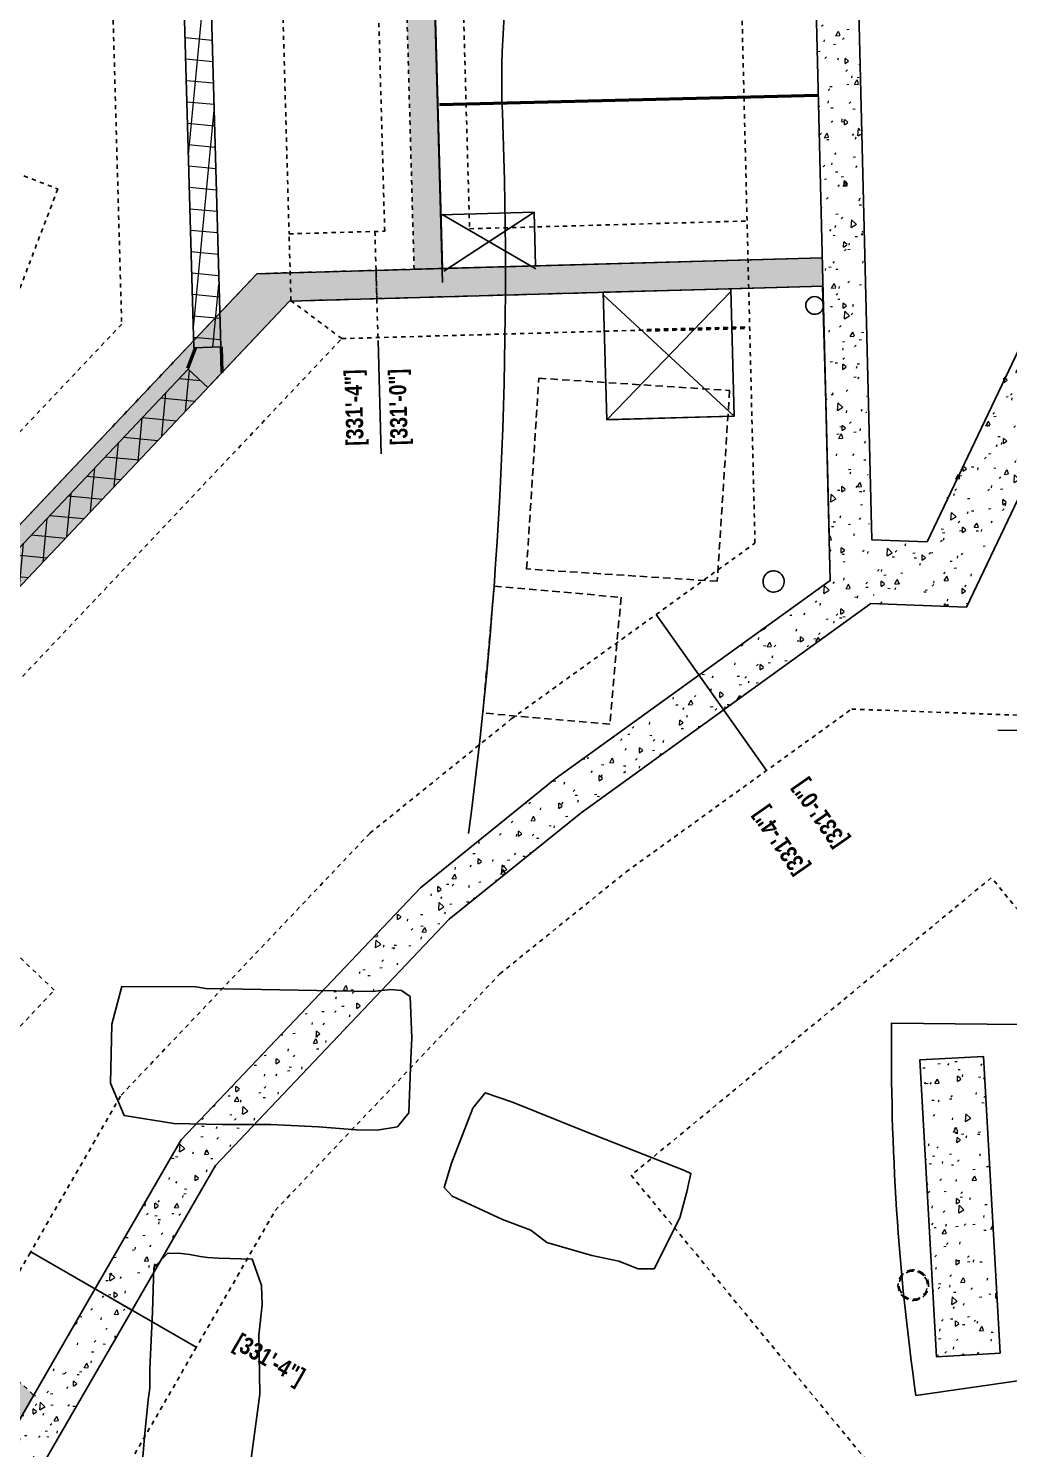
# Model space of a CAD drawing. Header units: feet. Extents: x -128 to 1593, y 35 to 1363.
# Drawn here: x 802.73 to 825.81, y 608.3 to 641.73 of the extents above; entities that cross this region are included whole.
import ezdxf

# ---------------------------------------------------------------- set-up
doc = ezdxf.new("R2010")
doc.units = ezdxf.units.FT
doc.header["$LTSCALE"] = 0.7
doc.header["$MEASUREMENT"] = 0
for name, pattern in [('Dash', [0.25, 0.125, -0.125]), ('HIDDEN', [0.375, 0.25, -0.125]), ('Hidden 1_16_', [0.09375, 0.0625, -0.03125])]:
    doc.linetypes.add(name, pattern=pattern)
for name, color, linetype in [('A-DETL', 250, 'Continuous'), ('A-DETL-HDLN', 250, 'Hidden 1_16_'), ('A-DETL-WIDE', 250, 'Continuous'), ('A-FLOR', 250, 'Continuous'), ('A-WALL', 250, 'Continuous'), ('A-WALL-HDLN', 250, 'Hidden 1_16_'), ('A-WALL-PATT', 250, 'Continuous'), ('G-ANNO-DIMS', 250, 'Continuous'), ('L-FOUNDATION-PLAY', 250, 'HIDDEN'), ('L-FOUNDATION-SPREAD', 250, 'HIDDEN'), ('L-PVMT', 250, 'Continuous'), ('L-STONE', 250, 'Continuous'), ('S-FNDN', 250, 'Dash'), ('S-FNDN-Steps', 6, 'Continuous')]:
    doc.layers.add(name, color=color, linetype=linetype)
doc.styles.add('Century Gothic_B', font='GOTHICB.TTF', dxfattribs={"width": 0.84, "height": 4.875})
pattern_1 = [(89.55855, (953.2915, 661.1728), (0.9487296, 0.6534597), [0.12, -1.32]), (34.55855, (953.2915, 661.1728), (-0.937661, 0.786472), [0.096, -1.056]), (140.00955, (953.3706, 661.2273), (0.01107, 1.439949), [0.102, -1.121833]), (85.7425, (953.0877, 661.4195), (1.485176, 0.883347), [0.18, -1.98]), (136.1945, (953.2115, 661.4931), (0.160366, 2.154064), [0.153, -1.68275]), (30.7425, (953.0877, 661.4195), (0.160365, 2.154005), [0.144, -1.584]), (60.55855, (953.262, 661.4597), (1.146581, 0.1115755), [0.12, -1.32]), (5.55855, (953.262, 661.4597), (-0.438808, 1.142451), [0.096, -1.056]), (111.00955, (953.3575, 661.469), (0.707783, 1.254041), [0.102, -1.121833]), (77.05855, (953.2915, 661.1728), (-0.3242466, 0.4230286), [0.0528, -0.9904167, 0.0528, -1.0191667, -1.06]), (77.05855, (953.2915, 661.1728), (-0.3242466, 0.4230286), [-2.1151667, 0.0528, -1.0071667]), (47.05855, (953.2915, 661.1728), (-0.0774194, 0.754605), [0.0528, -0.5584167, 0.0528, -0.9664167, -0.404]), (47.05855, (953.2915, 661.1728), (-0.0774194, 0.754605), [-1.6304167, 0.0528, -0.3511667]), (7.05855, (953.0164, 660.94555), (0.6814879, 0.5161555), [0.0528, -0.3471667, 0.0528, -1.1951667, -1.656]), (7.05855, (953.0164, 660.94555), (0.6814879, 0.5161555), [-1.648, 0.0528, -1.6031667]), (357.05855, (952.893, 660.84366), (0.617396, 0.7177637), [0.0528, -0.4671667, 0.0528, -0.776, -1.176]), (357.05855, (952.893, 660.84366), (0.617396, 0.7177637), [-1.348833, 0.0528, -1.123167])]
pattern_2 = [(84.55855, (953.2915, 661.1728), (-0.4977468, 0.0474143), []), (174.55855, (953.2915, 661.1728), (-0.0474143, -0.4977468), [])]

# ---------------------------------------------------------------- blocks, each defined once
blk = doc.blocks.new('Basic Wall _ CMU - 8_ - ___-2450956-Public Restroom Foundation Plan')
at = {"layer": 'A-WALL'}
for p, q in [((-1460.69, 1480.55), (-1460.68, 1480.56)), ((-1465.87, 1471.78), (-1465.73, 1472.01)), ((-1550.63, 1386.06), (-1550.67, 1386.04))]:
    blk.add_line(p, q, dxfattribs=at)
at = {"layer": 'A-WALL', "flags": 128}
blk.add_lwpolyline([(-1523.02, 1411.09), (-1517.31, 1415.26), (-1510.66, 1420.53), (-1504.23, 1426.06), (-1498.03, 1431.84), (-1493.04, 1436.88)], dxfattribs=at)
at = {"layer": 'A-WALL'}
for radius, start, end in [(212.03, 342.1148, 344.4549), (212.03, 339.5395, 341.3715), (212.03, 337.4323, 338.3642), (212.03, 334.7331, 335.4845), (212.03, 332.0223, 332.6747), (212.03, 329.2823, 329.8934), (212.03, 325.5544, 327.1265), (212.03, 322.9796, 324.3678), (219.66, 324.9252, 325.2698), (212.03, 320.4, 321.6141), (219.66, 322.0506, 322.5747), (212.03, 317.8122, 318.8637), (219.66, 319.3767, 319.8797), (212.03, 315.3073, 316.1155), (219.66, 316.7569, 317.1846), (212.03, 312.6062, 313.3689), (219.66, 313.9892, 314.4895), (212.03, 309.905, 310.6233), (212.03, 307.2038, 307.8784), (219.66, 311.2869, 311.5335), (219.66, 309.1211, 309.8502), (212.03, 304.3368, 305.134), (219.66, 306.4261, 307.1463), (212.03, 301.5889, 302.39), (212.03, 303.2126, 303.3318), (212.03, 300.4521, 300.7732), (219.66, 303.731, 304.2644), (212.03, 298.2431, 299.6462), (219.66, 301.0359, 301.4568), (212.03, 295.687, 296.9024), (212.03, 293.16, 294.1587), (212.03, 290.4733, 291.4149), (212.03, 285.0996, 285.927), (212.03, 287.7865, 288.671), (219.66, 292.9507, 293.1276), (212.03, 254.6372, 255.725), (212.03, 256.1595, 256.9803), (212.03, 257.7374, 258.4722), (212.03, 281.1056, 281.2951), (212.03, 282.3483, 283.1827), (219.66, 290.2556, 290.4394), (212.03, 258.9363, 259.5332), (212.03, 260.2512, 261.2191), (212.03, 263.002, 263.9656), (212.03, 265.7021, 266.7119), (212.03, 268.4021, 269.4577), (212.03, 271.1021, 272.2033), (212.03, 272.8005, 273.6162), (212.03, 273.9194, 274.9486), (212.03, 275.5699, 276.1674), (212.03, 277.0778, 277.6935), (212.03, 278.3382, 278.7252), (212.03, 279.7517, 280.4383), (219.66, 287.5605, 287.751), (219.66, 282.1702, 282.3046), (219.66, 284.8654, 285.0623), (219.66, 261.7616, 261.9607), (219.66, 264.4748, 264.6563), (219.66, 267.1912, 267.3521), (219.66, 269.9122, 270.0479), (219.66, 276.7799, 276.9784), (219.66, 279.4751, 279.691)]:
    blk.add_arc((-1645.74, 1584.06), radius, start, end, dxfattribs=at)
at = {"layer": 'A-WALL-HDLN'}
blk.add_line((-1631.77, 1364.84), (-1631.79, 1364.84), dxfattribs=at)
for radius, start, end in [(219.66, 341.4245, 342.0777), (219.66, 338.9043, 339.4702), (212.03, 335.9447, 336.1486), (219.66, 336.1746, 337.2972), (212.03, 333.0224, 333.4658), (219.66, 333.4908, 334.5636), (212.03, 330.1729, 330.7576), (219.66, 330.8072, 331.7953), (212.03, 327.3601, 328.0031), (219.66, 328.1237, 328.9385), (212.03, 324.5685, 324.7619), (219.66, 325.2946, 325.5293), (212.03, 321.79, 321.9647), (219.66, 322.5989, 322.9508), (212.03, 319.0203, 319.3184), (219.66, 319.9032, 320.3651), (212.03, 316.2566, 316.7129), (219.66, 317.2075, 317.7691), (212.03, 313.4972, 313.9506), (219.66, 314.5119, 315.2186), (212.03, 310.741, 311.2495), (212.03, 307.9871, 308.5485), (212.03, 305.2351, 305.8474), (219.66, 308.7068, 309.0991), (212.03, 302.4843, 303.1842), (219.66, 305.8825, 306.4035), (212.03, 299.7346, 300.4231), (219.66, 303.363, 303.7079), (212.03, 296.9857, 297.6611), (219.66, 300.7993, 301.0122), (212.03, 294.2374, 294.7329), (219.66, 297.869, 298.2187), (212.03, 291.4895, 291.837), (219.66, 294.8223, 295.6208), (212.03, 285.9945, 286.4606), (212.03, 288.7419, 289.1486), (219.66, 291.9037, 292.925), (212.03, 255.7693, 256.1165), (212.03, 258.518, 258.8946), (212.03, 283.2472, 283.7728), (219.66, 289.2097, 290.2291), (212.03, 261.2664, 261.6521), (212.03, 264.0146, 264.3533), (212.03, 266.7625, 267.0547), (212.03, 269.5103, 269.7566), (212.03, 272.2579, 272.7641), (212.03, 275.0053, 275.5344), (212.03, 277.7526, 278.3036), (212.03, 280.4999, 281.0717), (219.66, 286.517, 287.5332), (219.66, 257.0164, 257.6823), (219.66, 259.5972, 260.2182), (219.66, 281.3386, 282.1412), (219.66, 283.8252, 284.8372), (219.66, 262.0111, 262.9748), (219.66, 264.7097, 265.6755), (219.66, 267.4087, 268.3762), (219.66, 270.1082, 271.0768), (219.66, 276.1953, 276.7489), (219.66, 278.7592, 279.4451)]:
    blk.add_arc((-1645.74, 1584.06), radius, start, end, dxfattribs=at)

msp = doc.modelspace()

# ---------------------------------------------------------------- hatches: boundary and pattern name
at = {"layer": 'A-WALL', "true_color": 0x000000, "transparency": 33554457}
h = msp.add_hatch(color=18, dxfattribs=at)
h.dxf.hatch_style = 1
h.paths.add_polyline_path([(820.896088, 657.894644), (811.209229, 657.654716), (811.484102, 647.856136), (812.150506, 647.87483), (811.894389, 657.004815), (820.912505, 657.228179)])
h.paths.add_polyline_path([(812.150506, 647.87483), (811.484102, 647.856136), (811.815103, 636.056734), (812.481507, 636.075428)])
h = msp.add_hatch(color=18, dxfattribs=at)
h.dxf.hatch_style = 1
h.paths.add_polyline_path([(794.268731, 617.667217), (793.810731, 617.182779), (802.51878, 608.958446), (802.861263, 609.551985)])
h.paths.add_polyline_path([(793.178222, 618.69715), (792.720217, 618.212717), (793.810731, 617.182779), (794.268731, 617.667217)])
h.paths.add_polyline_path([(795.010069, 620.634753), (794.548339, 621.071284), (792.059418, 618.438693), (792.521148, 618.002161)])
h.paths.add_polyline_path([(794.548339, 621.071284), (794.283412, 621.321753), (791.794491, 618.689162), (792.059418, 618.438693)])
h.paths.add_polyline_path([(801.426263, 627.421315), (800.964533, 627.857847), (794.548339, 621.071284), (795.010069, 620.634753)])
h.paths.add_polyline_path([(800.964533, 627.857847), (800.699606, 628.108316), (794.283412, 621.321753), (794.548339, 621.071284)])
h.paths.add_polyline_path([(806.957959, 633.272322), (806.495865, 633.708469), (800.964533, 627.857847), (801.426263, 627.421315)])
h.paths.add_polyline_path([(819.678051, 636.277308), (810.919208, 636.031602), (810.937902, 635.365198), (819.694468, 635.61084)])
h.paths.add_polyline_path([(821.427373, 636.326381), (819.678051, 636.277308), (819.694468, 635.61084), (821.44379, 635.659913)])
h.paths.add_polyline_path([(810.919208, 636.031602), (808.897718, 635.974895), (808.916128, 635.318631), (808.929217, 635.308849), (810.937902, 635.365198)])
h.paths.add_polyline_path([(795.988854, 615.125647), (796.446118, 615.61078), (795.988854, 615.125647), (796.900045, 615.182067)], flags=17)
h = msp.add_hatch(color=18, dxfattribs=at)
h.dxf.hatch_style = 1
h.paths.add_polyline_path([(808.882418, 635.307537), (808.916412, 635.30849), (808.897718, 635.974895), (808.116148, 635.95297), (807.241337, 635.027661), (807.263739, 634.229086), (806.628581, 634.210941), (806.623988, 634.374676), (800.699606, 628.108316), (800.964533, 627.857847), (806.495865, 633.708469), (806.958106, 633.272184)])
h.paths.add_polyline_path([(807.241337, 635.027661), (806.623988, 634.374676), (806.628581, 634.210941), (807.263739, 634.229086)], flags=17)
at = {"layer": 'A-WALL-PATT', "lineweight": 20}
h = msp.add_hatch(dxfattribs=at)
h.set_pattern_fill('FP1_2', color=256, scale=0.083333, angle=39.5585463, style=0, pattern_type=2)
h.set_pattern_definition(pattern_2)
h.paths.add_polyline_path([(807.093117, 640.311354), (806.659368, 655.773462), (806.036456, 655.756657), (806.023386, 655.784714), (806.632196, 634.211206), (807.257032, 634.228734)])
h.paths.add_polyline_path([(805.990438, 656.959232), (806.277759, 656.687591), (806.006126, 656.399982), (806.277759, 656.687591)])
h = msp.add_hatch(dxfattribs=at)
h.set_pattern_fill('FP1_1', color=256, scale=0.083333, angle=39.5585463, style=0, pattern_type=2)
h.set_pattern_definition(pattern_1)
h.paths.add_polyline_path([(822.572669, 628.18912), (822.137176, 648.119668), (821.137479, 648.095043), (821.618433, 628.570026), (821.591974, 627.494138)])
h = msp.add_hatch(dxfattribs=at)
h.set_pattern_fill('FP1_1', color=256, scale=0.083333, angle=39.5171501, style=0, pattern_type=2)
h.set_pattern_definition([(89.51715, (953.33415, 661.0426), (0.9492014, 0.652774), [0.12, -1.32]), (34.5172, (953.3341, 661.0426), (-0.937093, 0.787149), [0.096, -1.056]), (139.96815, (953.4133, 661.097), (0.01211, 1.439941), [0.102, -1.121833]), (85.7012, (953.1305, 661.2894), (1.485814, 0.882274), [0.18, -1.98]), (136.1532, (953.2544, 661.363), (0.161923, 2.153948), [0.153, -1.68275]), (30.7012, (953.1305, 661.2894), (0.161921, 2.153889), [0.144, -1.584]), (60.51715, (953.3049, 661.3295), (1.1466614, 0.110747), [0.12, -1.32]), (5.5172, (953.3049, 661.3295), (-0.437982, 1.142768), [0.096, -1.056]), (110.96815, (953.4004, 661.3388), (0.708689, 1.25353), [0.102, -1.121833]), (77.01715, (953.33415, 661.04256), (-0.3239408, 0.4232627), [0.0528, -0.9904167, 0.0528, -1.0191667, -1.06]), (77.01715, (953.33415, 661.04256), (-0.3239408, 0.4232627), [-2.1151667, 0.0528, -1.0071667]), (47.01715, (953.33415, 661.04256), (-0.0768742, 0.7546607), [0.0528, -0.5584167, 0.0528, -0.9664167, -0.404]), (47.01715, (953.33415, 661.04256), (-0.0768742, 0.7546607), [-1.6304167, 0.0528, -0.3511667]), (7.01715, (953.05887, 660.8155), (0.6818607, 0.515663), [0.0528, -0.3471667, 0.0528, -1.1951667, -1.656]), (7.01715, (953.05887, 660.8155), (0.6818607, 0.515663), [-1.648, 0.0528, -1.603167]), (357.01715, (952.93544, 660.7137), (0.6179143, 0.7173174), [0.0528, -0.4671667, 0.0528, -0.776, -1.176]), (357.01715, (952.93544, 660.7137), (0.6179143, 0.7173174), [-1.348833, 0.0528, -1.123167])])
h.paths.add_polyline_path([(824.824447, 628.106848), (832.4928, 644.194426), (831.138757, 644.839848), (823.152116, 628.167949)])
h = msp.add_hatch(dxfattribs=at)
h.set_pattern_fill('FP1_2', color=256, scale=0.083333, angle=39.5585463, style=0, pattern_type=2)
h.set_pattern_definition(pattern_2)
h.paths.add_polyline_path([(792.521148, 618.002161), (806.957959, 633.272322), (806.494646, 633.70718), (792.059418, 618.438693), (792.505258, 618.017184)])
h.paths.add_polyline_path([(807.263739, 634.229086), (807.255795, 634.512265), (806.980418, 634.220993), (807.233335, 634.228218)])
h = msp.add_hatch(dxfattribs=at)
h.set_pattern_fill('FP1_1', color=256, scale=0.083333, angle=39.5585463, style=0, pattern_type=2)
h.set_pattern_definition(pattern_1)
h.paths.add_polyline_path([(823.130012, 628.113796), (823.850022, 629.627131), (822.59326, 629.604287), (822.630198, 628.10471)])
h = msp.add_hatch(dxfattribs=at)
h.set_pattern_fill('FP1_1', color=256, scale=0.083333, angle=39.5585463, style=0, pattern_type=2)
h.set_pattern_definition(pattern_1)
h.paths.add_polyline_path([(821.597912, 627.485908), (821.614469, 628.73095), (815.10123, 624.028733), (815.756262, 623.272358)])
h = msp.add_hatch(dxfattribs=at)
h.set_pattern_fill('FP1_1', color=256, scale=0.083333, angle=39.5585463, style=0, pattern_type=2)
h.set_pattern_definition(pattern_1)
h.paths.add_polyline_path([(804.216056, 609.89904), (807.135309, 614.95823), (812.644681, 620.7585), (815.756262, 623.272358), (815.155679, 624.072722), (811.964998, 621.494958), (806.328494, 615.560844), (803.328182, 610.361175)])
h = msp.add_hatch(dxfattribs=at)
h.set_pattern_fill('FP1_1', color=256, scale=0.083333, angle=39.5585463, style=0, pattern_type=2)
h.set_pattern_definition(pattern_1)
h.paths.add_polyline_path([(825.614757, 610.539733), (825.220226, 617.528606), (823.72261, 617.444063), (824.117142, 610.45519)])
h = msp.add_hatch(dxfattribs=at)
h.set_pattern_fill('FP1_1', color=256, scale=0.083333, angle=39.5585463, style=0, pattern_type=2)
h.set_pattern_definition(pattern_1)
h.paths.add_polyline_path([(800.319727, 605.211996), (803.137027, 608.029036), (804.216056, 609.89904), (803.328182, 610.361175), (802.335762, 608.641269), (799.713728, 606.021153)])

# ---------------------------------------------------------------- linework, layer by layer
at = {"layer": 'A-DETL', "lineweight": 50}
for p, q in [((812.414597, 639.934909), (821.328461, 640.158439)), ((806.665248, 634.211989), (806.482756, 633.720841)), ((807.29519, 633.629284), (807.278353, 634.229504))]:
    msp.add_line(p, q, dxfattribs=at)
at = {"layer": 'A-DETL', "lineweight": 25}
msp.add_line((821.520934, 632.662012), (821.435266, 635.660789), dxfattribs=at)
at = {"layer": 'A-DETL', "linetype": 'Dash', "lineweight": 50}
msp.add_line((817.29445, 634.626487), (819.692506, 634.685557), dxfattribs=at)
at = {"layer": 'A-DETL'}
msp.add_line((816.422476, 632.517873), (819.285987, 632.598201), dxfattribs=at)
msp.add_lwpolyline([(816.35633, 632.516017), (816.270662, 635.514794), (819.269483, 635.598918), (819.355151, 632.600141), (816.267248, 635.452197)], dxfattribs=at)
msp.add_lwpolyline([(827.343899, 610.076747, -0.0385994), (826.809434, 618.268771), (823.059704, 618.313811, 0.0385994), (823.631807, 609.544883)], format="xyb", close=True, dxfattribs=at)
at = {"layer": 'A-DETL-HDLN'}
for points in [[(800.759049, 638.965734), (803.42607, 637.949237), (801.57672, 633.097033), (798.9097, 634.11353)], [(803.343147, 619.087903), (801.045561, 621.267104), (799.557867, 619.691911), (801.855453, 617.51271)]]:
    msp.add_lwpolyline(points, close=True, dxfattribs=at)
at = {"layer": 'A-DETL-WIDE'}
msp.add_lwpolyline([(806.024166, 655.755316), (806.659368, 655.773462), (807.263739, 634.229086), (806.628581, 634.210941)], dxfattribs=at)
at = {"layer": 'A-FLOR'}
msp.add_line((814.639819, 637.402124), (812.446017, 637.340583), dxfattribs=at)
at = {"layer": 'A-FLOR', "lineweight": 25}
msp.add_line((812.474875, 637.345382), (814.677826, 636.069333), dxfattribs=at)
at = {"layer": 'A-FLOR'}
msp.add_lwpolyline([(812.484285, 635.742042), (811.884698, 657.004575), (820.902829, 657.22794)], dxfattribs=at)
at = {"layer": 'A-FLOR', "lineweight": 25}
for points in [[(812.512998, 636.010899), (814.639819, 637.402124), (814.675896, 636.137013)], [(819.355151, 632.600141), (816.35633, 632.516017), (819.271416, 635.531265)]]:
    msp.add_lwpolyline(points, dxfattribs=at)
at = {"layer": 'A-FLOR'}
msp.add_lwpolyline([(819.269751, 635.600143), (819.355126, 632.600141), (816.356184, 632.516013), (816.270844, 635.514799)], close=True, dxfattribs=at)
msp.add_lwpolyline([(821.454803, 635.212686, 40.538116351), (821.45442, 635.192145), (821.587541, 629.817519)], format="xyb", dxfattribs=at)
msp.add_lwpolyline([(820.088555, 628.548698, 1), (820.474042, 628.867131, 1)], format="xyb", close=True, dxfattribs=at)
at = {"layer": 'A-WALL'}
for p, q in [((806.024211, 655.755317), (806.62858, 634.210988)), ((808.902521, 635.328799), (808.903579, 635.329918)), ((805.155856, 611.562829), (804.289346, 612.061989))]:
    msp.add_line(p, q, dxfattribs=at)
for points in [[(824.824447, 628.106848), (834.214022, 647.80541), (842.11037, 657.054098), (848.254427, 662.105021), (856.403173, 670.764496), (860.601027, 682.004146), (855.181503, 691.576437)], [(820.912505, 657.228179), (820.902829, 657.22794), (811.894389, 657.004815), (812.481507, 636.075428)], [(821.44379, 635.659913), (819.267517, 635.598863), (816.672142, 635.526057)], [(808.882431, 635.30755), (806.958125, 633.272166), (806.495865, 633.708469), (792.059418, 618.438693), (792.043528, 618.453716), (791.670676, 618.059342)]]:
    msp.add_lwpolyline(points, dxfattribs=at)
msp.add_lwpolyline([(825.614757, 610.539733), (825.220226, 617.528606), (823.72261, 617.444063), (824.117142, 610.45519)], close=True, dxfattribs=at)
at = {"layer": 'A-WALL-HDLN'}
for p, q in [((810.919208, 636.031602), (810.937902, 635.365198)), ((816.270681, 635.514795), (808.882095, 635.307528)), ((806.624146, 634.374844), (807.241179, 635.027494)), ((793.178215, 618.697157), (802.861263, 609.551985))]:
    msp.add_line(p, q, dxfattribs=at)
for points in [[(807.241495, 635.027828), (808.116148, 635.95297), (811.815103, 636.056734), (811.209229, 657.654716), (820.883971, 657.894344)], [(792.04341, 618.453828), (791.794491, 618.689162), (806.62383, 634.374509)]]:
    msp.add_lwpolyline(points, dxfattribs=at)
at = {"layer": 'L-FOUNDATION-PLAY'}
for points in [[(823.300699, 611.903704, 1), (823.835905, 612.38345, 1)], [(823.32068, 611.921614, 1), (823.815924, 612.36554, 1)]]:
    msp.add_lwpolyline(points, format="xyb", close=True, dxfattribs=at)
at = {"layer": 'L-FOUNDATION-SPREAD'}
for points in [[(814.753104, 633.492918), (819.243746, 633.202867), (818.953695, 628.712225), (814.463053, 629.002276)], [(813.435159, 625.611298), (813.699977, 628.599587), (816.688266, 628.33477), (816.423449, 625.346481)]]:
    msp.add_lwpolyline(points, close=True, dxfattribs=at)
at = {"layer": 'L-PVMT'}
msp.add_lwpolyline([(856.173556, 647.004325), (855.336733, 647.147557), (844.124429, 635.396229), (840.561212, 628.778694), (834.412814, 625.063145), (825.560121, 625.210628)], dxfattribs=at)
for centre, radius, start, end in [((833.879345, 640.509062), 20, 130.5599633, 182.1859607), ((713.96667, 635.931907), 100, 352.43924402, 2.18596066)]:
    msp.add_arc(centre, radius, start, end, dxfattribs=at)
at = {"layer": 'L-STONE'}
for points in [[(806.157294, 615.945385), (804.992147, 616.135729), (804.670066, 616.89511), (804.694163, 618.28951), (804.934232, 619.174418), (806.676651, 619.163772), (806.912343, 619.128544), (810.833147, 619.054165), (811.26958, 619.102613), (811.516302, 619.080025), (811.726461, 618.937557), (811.76474, 617.966007), (811.740174, 617.469839), (811.695235, 616.202964), (811.422388, 615.867101), (810.947478, 615.791615), (810.457062, 615.803823), (809.564237, 615.866944), (808.439858, 615.922274), (808.008639, 615.924903), (807.297034, 615.929242)], [(812.71496, 614.239133), (812.520369, 614.439002), (812.692909, 615.013662), (813.201213, 616.312338), (813.489663, 616.674042), (814.129239, 616.451551), (815.827912, 615.770487), (818.178965, 614.845602), (818.331923, 614.773361), (818.237809, 614.342058), (818.072247, 613.732012), (817.465076, 612.531405), (817.091233, 612.526445), (816.635784, 612.708716), (815.999819, 612.839616), (814.940409, 613.144594), (814.561836, 613.435812), (813.89631, 613.687755)]]:
    msp.add_lwpolyline(points, close=True, dxfattribs=at)
at = {"layer": 'S-FNDN'}
for points in [[(752.91301, 658.112863), (766.874297, 672.880051), (790.871899, 673.565604), (797.466145, 667.331231), (803.2794, 661.835227), (806.186694, 659.089428), (808.30373, 657.149174), (808.872014, 636.891201), (811.122994, 636.954346), (810.524069, 658.304617), (819.130208, 658.517777), (819.115799, 659.102729), (812.648143, 665.217421), (809.742096, 667.964873), (810.429097, 668.69153), (807.522937, 671.43909), (794.856092, 683.402315), (767.355266, 682.618098), (750.030808, 664.274148), (754.630511, 659.929505)], [(755.820911, 655.366208), (768.643493, 668.928961), (789.328738, 669.519888), (800.531398, 658.928599), (803.440189, 656.181386), (804.353546, 655.317243), (804.930047, 634.766359), (793.193427, 622.352254), (790.535945, 619.541372), (789.054018, 619.499402), (771.925112, 619.018896)], [(808.929007, 635.309006), (808.916128, 635.318631), (808.872014, 636.891201)]]:
    msp.add_lwpolyline(points, dxfattribs=at)
at = {"layer": 'S-FNDN-Steps'}
msp.add_line((802.788142, 612.926767), (806.687439, 610.68055), dxfattribs=at)

# ---------------------------------------------------------------- block references
at = {"layer": 'A-WALL-HDLN', "xscale": 0.0833333333333333, "yscale": 0.0833333333333333, "zscale": 0.0833333333333333, "rotation": 39.55854633591857}
msp.add_blockref('Basic Wall _ CMU - 8_ - ___-2450956-Public Restroom Foundation Plan', (969.481075, 629.797701), dxfattribs=at)

# ---------------------------------------------------------------- next in the draw order: texts
at = {"layer": 'G-ANNO-DIMS', "lineweight": 35, "char_height": 0.40625, "width": 2.26002121, "attachment_point": 1, "line_spacing_factor": 0.984502, "style": 'Century Gothic_B', "bg_fill": 3, "box_fill_scale": 1.25, "bg_fill_color": 9, "bg_fill_true_color": 13158600, "bg_fill_transparency": 0}
for s, insert, rotation in [('[331\'-4"]', (810.221735, 631.897562), 91.60686), ('[331\'-0"]', (811.26245, 631.911061), 91.60686), ('[331\'-4"]', (820.769605, 621.736113), 124.8746652), ('[331\'-4"]', (807.735797, 611.028944), 330.0556021)]:
    msp.add_mtext(s, dxfattribs=dict(at, insert=insert, rotation=rotation))

# ---------------------------------------------------------------- next in the draw order: linework, layer by layer
at = {"layer": 'A-DETL', "lineweight": 25}
msp.add_line((810.967434, 634.381291), (811.043583, 631.715712), dxfattribs=at)
at = {"layer": 'A-WALL'}
msp.add_lwpolyline([(855.181503, 691.576437), (854.311295, 691.083753), (859.501092, 681.91722), (855.536861, 671.303093), (847.569991, 662.836893), (843.487947, 659.481115), (843.169513, 659.866603), (841.055548, 658.128749), (832.944978, 648.629151), (823.894425, 629.641829), (822.591162, 629.689446), (821.836779, 660.314697), (808.724533, 672.711359), (795.530736, 685.172264), (766.580736, 684.346723), (747.557024, 664.203523), (762.374888, 650.207331), (762.378908, 650.203533)], dxfattribs=at)
at = {"layer": 'L-STONE'}
msp.add_lwpolyline([(805.386943, 607.622336), (805.471094, 608.574743), (805.55261, 609.446028), (805.589353, 609.719492), (805.590896, 610.174319), (805.659001, 611.517797), (805.687944, 612.555499), (806.007625, 612.89009), (806.264311, 612.898849), (806.533632, 612.862689), (806.778489, 612.82036), (806.948657, 612.795624), (807.211211, 612.77596), (808.005838, 612.756424), (808.111592, 612.451622), (808.219455, 612.136746), (808.23591, 611.683809), (808.156229, 610.963413), (808.179402, 609.579929), (807.946303, 607.825235)], dxfattribs=at)
at = {"layer": 'S-FNDN'}
for p, q in [((810.893504, 636.947908), (810.963607, 634.448892)), ((810.11198, 634.425001), (808.929427, 635.308692))]:
    msp.add_line(p, q, dxfattribs=at)
for points in [[(772.011861, 615.019756), (781.169329, 615.276644), (789.166177, 615.501203), (792.304497, 615.589599), (794.898482, 618.333319), (802.024424, 611.60321), (802.754257, 612.868042), (804.916567, 616.615418), (810.775553, 622.783761), (814.104659, 625.473359), (819.842276, 629.610377), (819.179458, 656.518383), (812.579549, 656.354914), (813.122207, 637.010429), (819.655449, 637.193702)], [(794.898482, 618.333319), (810.11198, 634.425001), (819.716929, 634.694443)]]:
    msp.add_lwpolyline(points, dxfattribs=at)
msp.add_lwpolyline([(825.406277, 621.735021), (816.925561, 614.729491), (823.931091, 606.248775), (832.411807, 613.254305)], close=True, dxfattribs=at)

# ---------------------------------------------------------------- next in the draw order: texts
at = {"layer": 'G-ANNO-DIMS', "lineweight": 35, "insert": (821.698102, 622.379415), "char_height": 0.40625, "width": 2.26002121, "attachment_point": 1, "rotation": 124.8746652, "line_spacing_factor": 0.984502, "style": 'Century Gothic_B', "bg_fill": 3, "box_fill_scale": 1.25, "bg_fill_color": 9, "bg_fill_true_color": 13158600, "bg_fill_transparency": 0}
msp.add_mtext('[331\'-0"]', dxfattribs=at)

# ---------------------------------------------------------------- next in the draw order: linework, layer by layer
at = {"layer": 'A-WALL'}
for points in [[(762.762707, 651.21658), (748.970615, 664.24388), (767.023324, 683.358938), (795.145225, 684.160865), (808.037907, 671.984348), (820.847332, 659.873982), (821.61447, 628.73092), (815.140378, 624.06036), (811.964998, 621.494958), (806.328494, 615.560844), (804.270018, 611.993418), (802.335762, 608.641269), (799.714164, 605.999452), (796.401938, 604.212764), (792.755094, 603.012325), (790.882387, 602.683011), (787.213407, 602.131894), (774.022577, 603.007563), (773.488362, 627.315142)], [(811.815103, 636.056734), (821.427373, 636.326381), (808.116148, 635.95297), (791.794491, 618.689162), (792.521148, 618.002161)], [(792.521148, 618.002161), (808.882418, 635.307537), (821.44379, 635.659913)], [(772.491274, 627.391395), (772.486399, 627.393477), (773.042932, 602.070395), (787.25504, 601.126929), (791.04328, 601.695961), (792.999286, 602.039923), (796.798739, 603.290596), (800.319486, 605.189764), (803.137027, 608.029036), (805.136168, 611.493633), (807.135309, 614.95823), (812.644681, 620.7585), (815.74758, 623.265344), (822.572669, 628.18912), (824.824447, 628.106848)]]:
    msp.add_lwpolyline(points, dxfattribs=at)
at = {"layer": 'S-FNDN'}
msp.add_lwpolyline([(791.175804, 600.957453), (791.348944, 599.97286), (793.426623, 600.338218), (797.493139, 601.676801), (801.378798, 603.772811), (804.53924, 606.957628), (806.651929, 610.619009), (808.547236, 613.903657), (813.834126, 619.469697), (816.807282, 621.871721), (822.119079, 625.704025), (826.374485, 625.548546)], dxfattribs=at)
at = {"layer": 'S-FNDN-Steps'}
msp.add_line((817.512737, 627.929991), (820.110315, 624.254761), dxfattribs=at)

doc.saveas('drawing.dxf')
